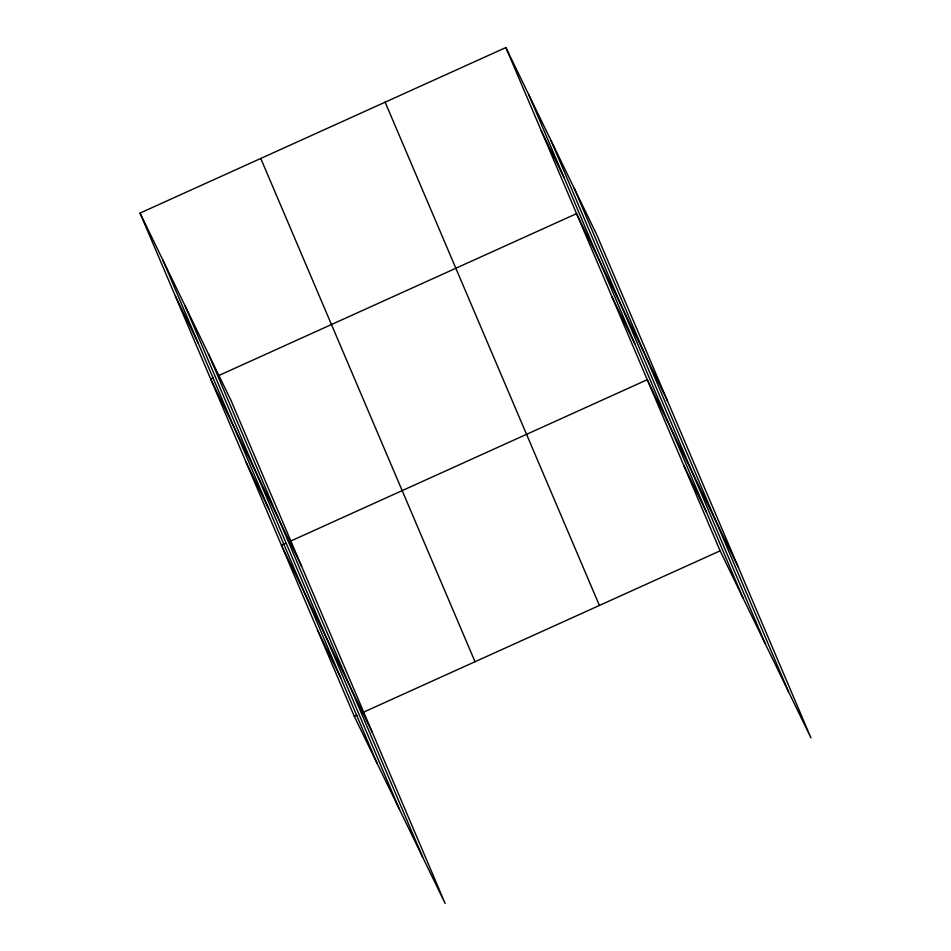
<?xml version="1.0" encoding="UTF-8"?>
<svg xmlns="http://www.w3.org/2000/svg" width="951" height="951" viewBox="0 0 951 951"><rect width="100%" height="100%" fill="white"/><g stroke="black" fill="none" stroke-linecap="round" stroke-linejoin="round"><path stroke-width="1.43" d="M140.035 213.083L230.879 400.169L445.139 903.45L354.295 716.365L140.035 213.083L505.861 47.55L596.705 234.635L810.965 737.917L720.121 550.831L505.861 47.55M213.416 377.951L210.742 379.164L301.586 566.249M218.789 375.526L576.568 213.63L667.412 400.716M285.466 543.425L281.448 545.244L372.293 732.341M290.84 541L647.274 379.711L738.119 566.796M354.295 716.365L356.982 715.152M362.343 712.715L720.121 550.831M541.214 130.596L564.026 177.575M611.921 296.676L634.733 343.656M683.698 465.265L706.51 512.256M175.388 296.13L198.2 343.109M246.095 462.21L268.907 509.189M317.872 630.81L340.684 677.79M574.249 188.405L788.522 691.686M551.116 140.772L765.389 644.041M528.673 94.529L742.945 597.81M385.131 102.173L599.403 605.454M260.752 158.46L475.024 661.73M208.424 353.938L422.696 857.22M185.29 306.305L399.563 809.574M162.847 260.063L377.107 763.344"/></g></svg>
